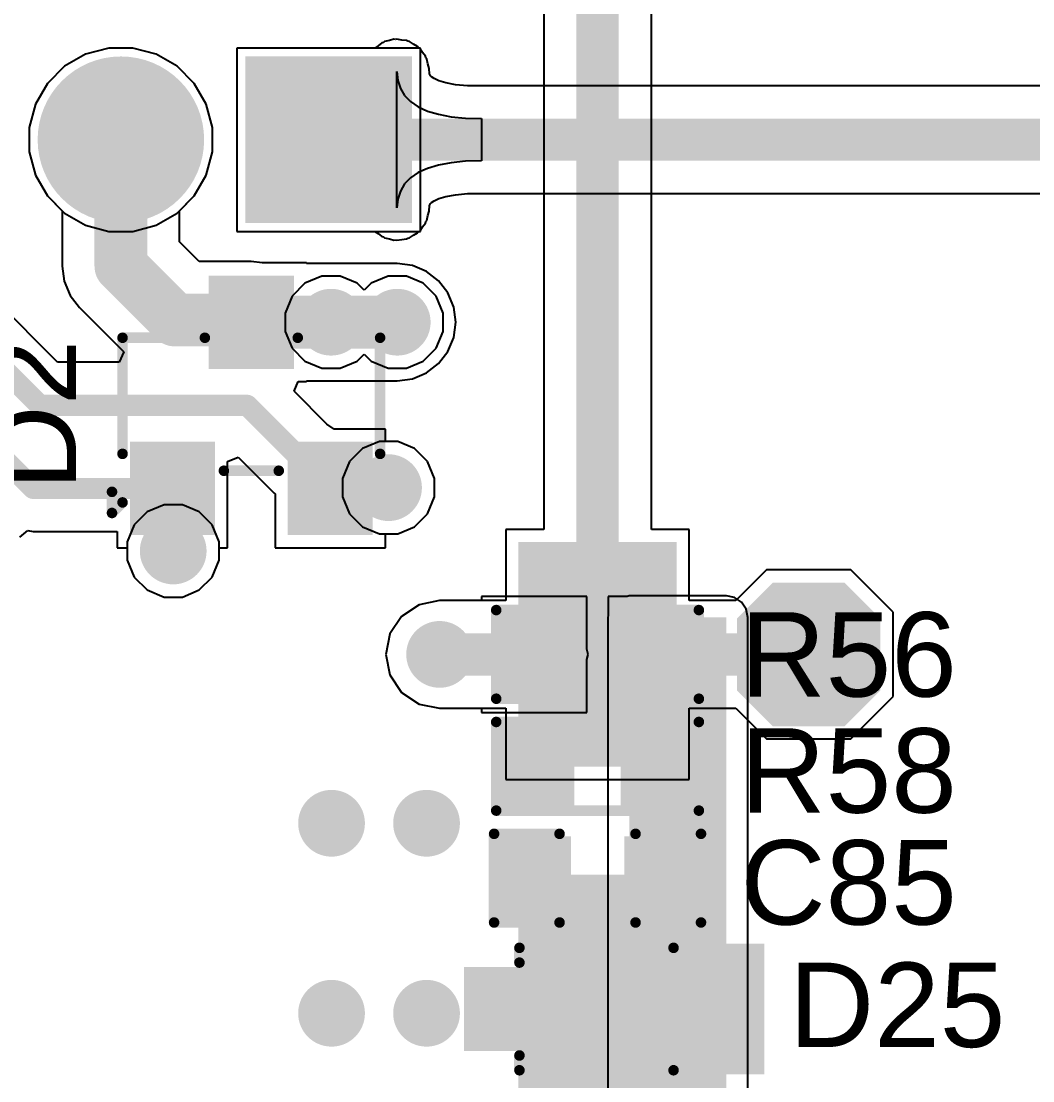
# Model space of a CAD drawing. Header units: millimetres. Extents: x 0 to 172, y 0 to 138.
# Drawn here: x 47.42 to 59.59, y 97.94 to 110.69 of the extents above; entities that cross this region are included whole.
import ezdxf

# ---------------------------------------------------------------- set-up
doc = ezdxf.new("R2010")
doc.units = ezdxf.units.MM
for name, color, linetype in [('BottomLayer', 5, 'Continuous'), ('BottomPaste', 16, 'Continuous'), ('BottomSolder', 6, 'Continuous'), ('MultiLayer', 9, 'Continuous'), ('PadHoleLayer', 156, 'Continuous'), ('TopLayer', 1, 'Continuous'), ('TopOverlay', 2, 'Continuous'), ('TopPaste', 8, 'Continuous'), ('TopSolder', 216, 'Continuous'), ('ViaHoleLayer', 16, 'Continuous')]:
    doc.layers.add(name, color=color, linetype=linetype)
doc.styles.add('Arial', font='', dxfattribs={"height": 0.2})
doc.styles.get('Arial').set_extended_font_data('Arial')

# ---------------------------------------------------------------- blocks, each defined once
blk = doc.blocks.new('T__________B_39')
at = {"layer": 'BottomLayer'}
blk.add_hatch(color=5, dxfattribs=at).paths.add_polyline_path([(0.3809999999999999, 0.7619999999999999), (-0.3809999999999999, 0.7619999999999999), (-0.7619999999999999, 0.3809999999999999), (-0.7619999999999999, -0.3809999999999999), (-0.3809999999999999, -0.7619999999999999), (0.3809999999999999, -0.7619999999999999), (0.7619999999999999, -0.3809999999999999), (0.7619999999999999, 0.3809999999999999)])
at = {"layer": 'BottomPaste'}
blk.add_hatch(color=16, dxfattribs=at).paths.add_polyline_path([(0.3809999999999999, 0.7619999999999999), (-0.3809999999999999, 0.7619999999999999), (-0.7619999999999999, 0.3809999999999999), (-0.7619999999999999, -0.3809999999999999), (-0.3809999999999999, -0.7619999999999999), (0.3809999999999999, -0.7619999999999999), (0.7619999999999999, -0.3809999999999999), (0.7619999999999999, 0.3809999999999999)])
at = {"layer": 'BottomSolder'}
blk.add_hatch(color=6, dxfattribs=at).paths.add_polyline_path([(0.4318, 0.8636), (-0.4318, 0.8636), (-0.8636, 0.4318), (-0.8636, -0.4318), (-0.4318, -0.8636), (0.4318, -0.8636), (0.8636, -0.4318), (0.8636, 0.4318)])
blk = doc.blocks.new('R___0603_171')
at = {"layer": 'TopLayer'}
for points in [[(-0.3809999999999999, 0.4445), (-0.3810000000000001, -0.4445), (-1.143, -0.4445), (-1.143, 0.4445)], [(1.143, 0.4445), (1.143, -0.4445), (0.3809999999999999, -0.4445), (0.3810000000000001, 0.4445)]]:
    blk.add_hatch(color=1, dxfattribs=at).paths.add_polyline_path(points)
at = {"layer": 'TopPaste'}
for points in [[(-0.3809999999999999, 0.4445), (-0.3810000000000001, -0.4445), (-1.143, -0.4445), (-1.143, 0.4445)], [(1.143, 0.4445), (1.143, -0.4445), (0.3809999999999999, -0.4445), (0.3810000000000001, 0.4445)]]:
    blk.add_hatch(color=8, dxfattribs=at).paths.add_polyline_path(points)
at = {"layer": 'TopSolder'}
for points in [[(-0.2793999999999999, 0.5460999999999999), (-0.2794, -0.5461), (-1.2446, -0.5460999999999999), (-1.2446, 0.5461)], [(1.2446, 0.5460999999999999), (1.2446, -0.5461), (0.2793999999999999, -0.5460999999999999), (0.2794, 0.5461)]]:
    blk.add_hatch(color=216, dxfattribs=at).paths.add_polyline_path(points)
at = {"layer": 'TopOverlay', "const_width": 0.127}
for points in [[(-1.2192, -0.5334), (-1.2192, 0.5334)], [(-1.2192, 0.5334), (1.2192, 0.5334)], [(1.2192, -0.5334), (1.2192, 0.5334)], [(-1.2192, -0.5334), (1.2192, -0.5334)]]:
    blk.add_lwpolyline(points, dxfattribs=at)
at = {"layer": 'TopOverlay', "const_width": 0.0635}
for points in [[(-1.25095, 0.5334, 1), (-1.18745, 0.5334, 1)], [(-1.25095, 0.5334, 1), (-1.18745, 0.5334, 1)], [(1.18745, 0.5334, 1), (1.25095, 0.5334, 1)], [(1.18745, 0.5334, 1), (1.25095, 0.5334, 1)], [(-1.25095, -0.5334, 1), (-1.18745, -0.5334, 1)], [(-1.25095, -0.5334, 1), (-1.18745, -0.5334, 1)], [(1.18745, -0.5334, 1), (1.25095, -0.5334, 1)], [(1.18745, -0.5334, 1), (1.25095, -0.5334, 1)]]:
    blk.add_lwpolyline(points, format="xyb", close=True, dxfattribs=at)
blk = doc.blocks.new('R___0603_173')
at = {"layer": 'TopLayer'}
for points in [[(-0.3809999999999999, 0.4445), (-0.3810000000000001, -0.4445), (-1.143, -0.4445), (-1.143, 0.4445)], [(1.143, 0.4445), (1.143, -0.4445), (0.3809999999999999, -0.4445), (0.3810000000000001, 0.4445)]]:
    blk.add_hatch(color=1, dxfattribs=at).paths.add_polyline_path(points)
at = {"layer": 'TopPaste'}
for points in [[(-0.3809999999999999, 0.4445), (-0.3810000000000001, -0.4445), (-1.143, -0.4445), (-1.143, 0.4445)], [(1.143, 0.4445), (1.143, -0.4445), (0.3809999999999999, -0.4445), (0.3810000000000001, 0.4445)]]:
    blk.add_hatch(color=8, dxfattribs=at).paths.add_polyline_path(points)
at = {"layer": 'TopSolder'}
for points in [[(-0.2793999999999999, 0.5460999999999999), (-0.2794, -0.5461), (-1.2446, -0.5460999999999999), (-1.2446, 0.5461)], [(1.2446, 0.5460999999999999), (1.2446, -0.5461), (0.2793999999999999, -0.5460999999999999), (0.2794, 0.5461)]]:
    blk.add_hatch(color=216, dxfattribs=at).paths.add_polyline_path(points)
at = {"layer": 'TopOverlay', "const_width": 0.127}
for points in [[(-1.2192, -0.5334), (-1.2192, 0.5334)], [(-1.2192, 0.5334), (1.2192, 0.5334)], [(1.2192, -0.5334), (1.2192, 0.5334)], [(-1.2192, -0.5334), (1.2192, -0.5334)]]:
    blk.add_lwpolyline(points, dxfattribs=at)
at = {"layer": 'TopOverlay', "const_width": 0.0635}
for points in [[(-1.25095, 0.5334, 1), (-1.18745, 0.5334, 1)], [(-1.25095, 0.5334, 1), (-1.18745, 0.5334, 1)], [(1.18745, 0.5334, 1), (1.25095, 0.5334, 1)], [(1.18745, 0.5334, 1), (1.25095, 0.5334, 1)], [(-1.25095, -0.5334, 1), (-1.18745, -0.5334, 1)], [(-1.25095, -0.5334, 1), (-1.18745, -0.5334, 1)], [(1.18745, -0.5334, 1), (1.25095, -0.5334, 1)], [(1.18745, -0.5334, 1), (1.25095, -0.5334, 1)]]:
    blk.add_lwpolyline(points, format="xyb", close=True, dxfattribs=at)
blk = doc.blocks.new('MX23A26NF1_B_262')
at = {"layer": 'BottomLayer'}
h = blk.add_hatch(color=5, dxfattribs=at)
edge = h.paths.add_edge_path()
edge.add_arc((12.5000004, -2.25000058), 0.8999982, 0, 360)
blk.add_hatch(color=5, dxfattribs=at).paths.add_polyline_path([(14.10000101, -1.35000111), (15.89999995, -1.35000111), (15.89999995, -3.15000005), (14.10000101, -3.15000005)])
at = {"layer": 'BottomSolder'}
h = blk.add_hatch(color=6, dxfattribs=at)
edge = h.paths.add_edge_path()
edge.add_arc((12.5000004, -2.25000058), 1.0015982, 0, 360)
blk.add_hatch(color=6, dxfattribs=at).paths.add_polyline_path([(13.99840101, -1.24840111), (16.00159995, -1.24840111), (16.00159995, -3.25160005), (13.99840101, -3.25160005)])
at = {"layer": 'MultiLayer'}
h = blk.add_hatch(color=9, dxfattribs=at)
edge = h.paths.add_edge_path()
edge.add_arc((12.5000004, -2.25000058), 0.8999982, 0, 360)
blk.add_hatch(color=9, dxfattribs=at).paths.add_polyline_path([(14.10000101, -1.35000111), (15.89999995, -1.35000111), (15.89999995, -3.15000005), (14.10000101, -3.15000005)])
at = {"layer": 'PadHoleLayer'}
h = blk.add_hatch(color=156, dxfattribs=at)
edge = h.paths.add_edge_path()
edge.add_arc((12.5000004, -2.25000058), 0.5499989, 0, 360)
h = blk.add_hatch(color=156, dxfattribs=at)
edge = h.paths.add_edge_path()
edge.add_arc((15.00000048, -2.25000058), 0.5499989, 0, 360)
at = {"layer": 'TopLayer'}
h = blk.add_hatch(color=1, dxfattribs=at)
edge = h.paths.add_edge_path()
edge.add_arc((12.5000004, -2.25000058), 0.8999982, 0, 360)
blk.add_hatch(color=1, dxfattribs=at).paths.add_polyline_path([(14.10000101, -1.35000111), (15.89999995, -1.35000111), (15.89999995, -3.15000005), (14.10000101, -3.15000005)])
at = {"layer": 'TopSolder'}
h = blk.add_hatch(color=216, dxfattribs=at)
edge = h.paths.add_edge_path()
edge.add_arc((12.5000004, -2.25000058), 1.0015982, 0, 360)
blk.add_hatch(color=216, dxfattribs=at).paths.add_polyline_path([(13.99840101, -1.24840111), (16.00159995, -1.24840111), (16.00159995, -3.25160005), (13.99840101, -3.25160005)])
blk = doc.blocks.new('SOD_323_278')
at = {"layer": 'TopLayer'}
for points in [[(-0.74999977, -0.4500003699999999), (-1.55000071, -0.4500003700000001), (-1.55000071, 0.4500003699999999), (-0.74999977, 0.4500003700000001)], [(1.55000071, -0.4500003699999999), (0.74999977, -0.4500003700000001), (0.74999977, 0.4500003699999999), (1.55000071, 0.4500003700000001)]]:
    blk.add_hatch(color=1, dxfattribs=at).paths.add_polyline_path(points)
at = {"layer": 'TopOverlay'}
for points in [[(-2.0066, 0.4826), (-0.9143999999999999, 0.4826), (-0.9143999999999999, 0.7874), (-2.0066, 0.7874)], [(-2.0066, -0.508), (-1.5748, -0.508), (-1.5748, 0.508), (-2.0066, 0.508)], [(-2.0066, -0.7874), (-0.9143999999999999, -0.7874), (-0.9143999999999999, -0.4826), (-2.0066, -0.4826)]]:
    blk.add_hatch(color=2, dxfattribs=at).paths.add_polyline_path(points)
at = {"layer": 'TopPaste'}
for points in [[(-0.74999977, -0.4500003699999999), (-1.55000071, -0.4500003700000001), (-1.55000071, 0.4500003699999999), (-0.74999977, 0.4500003700000001)], [(1.55000071, -0.4500003699999999), (0.74999977, -0.4500003700000001), (0.74999977, 0.4500003699999999), (1.55000071, 0.4500003700000001)]]:
    blk.add_hatch(color=8, dxfattribs=at).paths.add_polyline_path(points)
at = {"layer": 'TopSolder'}
for points in [[(-0.69499861, -0.5050015299999998), (-1.60500187, -0.50500153), (-1.60500187, 0.5050015299999998), (-0.69499861, 0.50500153)], [(1.60500187, -0.5050015299999998), (0.69499861, -0.50500153), (0.69499861, 0.5050015299999998), (1.60500187, 0.50500153)]]:
    blk.add_hatch(color=216, dxfattribs=at).paths.add_polyline_path(points)
at = {"layer": 'TopOverlay', "const_width": 0.127}
for points in [[(0.9397999999999999, 0.7366), (-0.9143999999999999, 0.7366)], [(0.9397999999999999, 0.7366), (0.9397999999999999, 0.5588)], [(0.9397999999999999, -0.5588), (0.9397999999999999, -0.7366)], [(0.9397999999999999, -0.7366), (-0.9143999999999999, -0.7366)]]:
    blk.add_lwpolyline(points, dxfattribs=at)
at = {"layer": 'TopOverlay', "const_width": 0.0635}
for points in [[(-0.9461499999999999, 0.7366, 1), (-0.88265, 0.7366, 1)], [(0.9080499999999999, 0.7366, 1), (0.9715499999999999, 0.7366, 1)], [(0.9080499999999999, 0.7366, 1), (0.9715499999999999, 0.7366, 1)], [(0.9080499999999999, 0.5588, 1), (0.9715499999999999, 0.5588, 1)], [(0.9080499999999999, -0.5588, 1), (0.9715499999999999, -0.5588, 1)], [(-0.9461499999999999, -0.7366, 1), (-0.88265, -0.7366, 1)], [(0.9080499999999999, -0.7366, 1), (0.9715499999999999, -0.7366, 1)], [(0.9080499999999999, -0.7366, 1), (0.9715499999999999, -0.7366, 1)]]:
    blk.add_lwpolyline(points, format="xyb", close=True, dxfattribs=at)
blk = doc.blocks.new('SMA_B_279')
at = {"layer": 'BottomLayer'}
for points in [[(-3.24999858, 0.84999957), (-0.7499985, 0.84999957), (-0.7499985, -0.84999957), (-3.24999858, -0.84999957)], [(0.75000104, 0.84999957), (3.25000112, 0.84999957), (3.25000112, -0.84999957), (0.75000104, -0.84999957)]]:
    blk.add_hatch(color=5, dxfattribs=at).paths.add_polyline_path(points)
at = {"layer": 'BottomPaste'}
for points in [[(-3.24999858, 0.84999957), (-0.7499985, 0.84999957), (-0.7499985, -0.84999957), (-3.24999858, -0.84999957)], [(0.75000104, 0.84999957), (3.25000112, 0.84999957), (3.25000112, -0.84999957), (0.75000104, -0.84999957)]]:
    blk.add_hatch(color=16, dxfattribs=at).paths.add_polyline_path(points)
at = {"layer": 'BottomSolder'}
for points in [[(-3.35159858, 0.95159957), (-0.6483985, 0.95159957), (-0.6483985, -0.95159957), (-3.35159858, -0.95159957)], [(0.64840104, 0.95159957), (3.35160112, 0.95159957), (3.35160112, -0.95159957), (0.64840104, -0.95159957)]]:
    blk.add_hatch(color=6, dxfattribs=at).paths.add_polyline_path(points)
blk = doc.blocks.new('SOT_23_301')
at = {"layer": 'TopLayer'}
for points in [[(-0.41000045, 1.46000089), (0.41000045, 1.46000089), (0.41000045, 0.54000019), (-0.41000045, 0.54000019)], [(-1.36000109, -0.54000019), (-0.54000019, -0.54000019), (-0.54000019, -1.46000089), (-1.36000109, -1.46000089)], [(0.54000019, -0.54000019), (1.36000109, -0.54000019), (1.36000109, -1.46000089), (0.54000019, -1.46000089)]]:
    blk.add_hatch(color=1, dxfattribs=at).paths.add_polyline_path(points)
at = {"layer": 'TopPaste'}
for points in [[(-0.41000045, 1.46000089), (0.41000045, 1.46000089), (0.41000045, 0.54000019), (-0.41000045, 0.54000019)], [(-1.36000109, -0.54000019), (-0.54000019, -0.54000019), (-0.54000019, -1.46000089), (-1.36000109, -1.46000089)], [(0.54000019, -0.54000019), (1.36000109, -0.54000019), (1.36000109, -1.46000089), (0.54000019, -1.46000089)]]:
    blk.add_hatch(color=8, dxfattribs=at).paths.add_polyline_path(points)
at = {"layer": 'TopSolder'}
for points in [[(-0.51160045, 1.56160089), (0.51160045, 1.56160089), (0.51160045, 0.43840019), (-0.51160045, 0.43840019)], [(-1.46160109, -0.43840019), (-0.43840019, -0.43840019), (-0.43840019, -1.56160089), (-1.46160109, -1.56160089)], [(0.43840019, -0.43840019), (1.46160109, -0.43840019), (1.46160109, -1.56160089), (0.43840019, -1.56160089)]]:
    blk.add_hatch(color=216, dxfattribs=at).paths.add_polyline_path(points)
at = {"layer": 'TopOverlay', "const_width": 0.127}
for points in [[(-1.5494, 0.8128), (-0.5588, 0.8128)], [(-1.5494, -0.5841999999999999), (-1.5494, 0.8128)], [(0.5588, 0.8128), (1.5494, 0.8128)], [(1.5494, -0.5841999999999999), (1.5494, 0.8128)], [(-0.3302, -0.7874), (0.3302, -0.7874)], [(-1.6764, -1.2954), (-1.6764, -1.0414)], [(-1.6764, -1.0414), (-1.5494, -1.1684)], [(-1.6764, -1.2954), (-1.5494, -1.1684)]]:
    blk.add_lwpolyline(points, dxfattribs=at)
at = {"layer": 'TopOverlay', "const_width": 0.0635}
for points in [[(-1.58115, 0.8128, 1), (-1.51765, 0.8128, 1)], [(-1.58115, 0.8128, 1), (-1.51765, 0.8128, 1)], [(-0.5905499999999999, 0.8128, 1), (-0.52705, 0.8128, 1)], [(0.52705, 0.8128, 1), (0.5905499999999999, 0.8128, 1)], [(1.51765, 0.8128, 1), (1.58115, 0.8128, 1)], [(1.51765, 0.8128, 1), (1.58115, 0.8128, 1)], [(-1.58115, -0.5841999999999999, 1), (-1.51765, -0.5841999999999999, 1)], [(1.51765, -0.5841999999999999, 1), (1.58115, -0.5841999999999999, 1)], [(-0.36195, -0.7874, 1), (-0.29845, -0.7874, 1)], [(0.29845, -0.7874, 1), (0.36195, -0.7874, 1)], [(-1.70815, -1.0414, 1), (-1.64465, -1.0414, 1)], [(-1.70815, -1.0414, 1), (-1.64465, -1.0414, 1)], [(-1.58115, -1.1684, 1), (-1.51765, -1.1684, 1)], [(-1.58115, -1.1684, 1), (-1.51765, -1.1684, 1)], [(-1.70815, -1.2954, 1), (-1.64465, -1.2954, 1)], [(-1.70815, -1.2954, 1), (-1.64465, -1.2954, 1)]]:
    blk.add_lwpolyline(points, format="xyb", close=True, dxfattribs=at)
blk = doc.blocks.new('C___0603_346')
at = {"layer": 'TopLayer'}
for points in [[(-0.3809999999999999, 0.4445), (-0.3810000000000001, -0.4445), (-1.143, -0.4445), (-1.143, 0.4445)], [(1.143, 0.4445), (1.143, -0.4445), (0.3809999999999999, -0.4445), (0.3810000000000001, 0.4445)]]:
    blk.add_hatch(color=1, dxfattribs=at).paths.add_polyline_path(points)
at = {"layer": 'TopPaste'}
for points in [[(-0.3809999999999999, 0.4445), (-0.3810000000000001, -0.4445), (-1.143, -0.4445), (-1.143, 0.4445)], [(1.143, 0.4445), (1.143, -0.4445), (0.3809999999999999, -0.4445), (0.3810000000000001, 0.4445)]]:
    blk.add_hatch(color=8, dxfattribs=at).paths.add_polyline_path(points)
at = {"layer": 'TopSolder'}
for points in [[(-0.3210001199999999, 0.5044998799999999), (-0.3210001200000001, -0.50449988), (-1.20299988, -0.5044998799999999), (-1.20299988, 0.50449988)], [(1.20299988, 0.5044998799999999), (1.20299988, -0.50449988), (0.3210001199999999, -0.5044998799999999), (0.3210001200000001, 0.50449988)]]:
    blk.add_hatch(color=216, dxfattribs=at).paths.add_polyline_path(points)
at = {"layer": 'TopOverlay', "const_width": 0.127}
for points in [[(-1.2446, 0.5334), (-0.4571999999999999, 0.5334)], [(-1.2446, -0.5334), (-1.2446, 0.5334)], [(0.4571999999999999, 0.5334), (1.2446, 0.5334)], [(1.2446, -0.5334), (1.2446, 0.5334)], [(-1.2446, -0.5334), (-0.4571999999999999, -0.5334)], [(0.4571999999999999, -0.5334), (1.2446, -0.5334)]]:
    blk.add_lwpolyline(points, dxfattribs=at)
at = {"layer": 'TopOverlay', "const_width": 0.0635}
for points in [[(-1.27635, 0.5334, 1), (-1.21285, 0.5334, 1)], [(-1.27635, 0.5334, 1), (-1.21285, 0.5334, 1)], [(-0.4889499999999999, 0.5334, 1), (-0.42545, 0.5334, 1)], [(0.42545, 0.5334, 1), (0.4889499999999999, 0.5334, 1)], [(1.21285, 0.5334, 1), (1.27635, 0.5334, 1)], [(1.21285, 0.5334, 1), (1.27635, 0.5334, 1)], [(-1.27635, -0.5334, 1), (-1.21285, -0.5334, 1)], [(-1.27635, -0.5334, 1), (-1.21285, -0.5334, 1)], [(-0.4889499999999999, -0.5334, 1), (-0.42545, -0.5334, 1)], [(0.42545, -0.5334, 1), (0.4889499999999999, -0.5334, 1)], [(1.21285, -0.5334, 1), (1.27635, -0.5334, 1)], [(1.21285, -0.5334, 1), (1.27635, -0.5334, 1)]]:
    blk.add_lwpolyline(points, format="xyb", close=True, dxfattribs=at)

msp = doc.modelspace()

# ---------------------------------------------------------------- hatches: boundary and pattern name
at = {"layer": 'BottomLayer'}
h = msp.add_hatch(color=5, dxfattribs=at)
edge = h.paths.add_edge_path()
edge.add_arc((51.14980118, 107.07040054), 0.2999994, 0, 360)
h = msp.add_hatch(color=5, dxfattribs=at)
edge = h.paths.add_edge_path()
edge.add_arc((51.94599973999999, 107.07040054), 0.2999994, 0, 360)
h = msp.add_hatch(color=5, dxfattribs=at)
edge = h.paths.add_edge_path()
edge.add_arc((51.84139999999999, 105.0798), 0.2999994, 0, 360)
h = msp.add_hatch(color=5, dxfattribs=at)
edge = h.paths.add_edge_path()
edge.add_arc((49.2506, 104.3178), 0.2999994, 0, 360)
h = msp.add_hatch(color=5, dxfattribs=at)
edge = h.paths.add_edge_path()
edge.add_arc((52.4558006, 103.0732), 0.2999994, 0, 360)
h = msp.add_hatch(color=5, dxfattribs=at)
edge = h.paths.add_edge_path()
edge.add_arc((51.15559999999999, 101.0412), 0.2999994, 0, 360)
h = msp.add_hatch(color=5, dxfattribs=at)
edge = h.paths.add_edge_path()
edge.add_arc((52.2986, 101.0412), 0.2999994, 0, 360)
h = msp.add_hatch(color=5, dxfattribs=at)
edge = h.paths.add_edge_path()
edge.add_arc((51.15559999999999, 98.75519999999999), 0.2999994, 0, 360)
h = msp.add_hatch(color=5, dxfattribs=at)
edge = h.paths.add_edge_path()
edge.add_arc((52.2986, 98.75519999999999), 0.2999994, 0, 360)
at = {"layer": 'BottomSolder'}
h = msp.add_hatch(color=6, dxfattribs=at)
edge = h.paths.add_edge_path()
edge.add_arc((51.14980118, 107.07040054), 0.4015993999999999, 0, 360)
h = msp.add_hatch(color=6, dxfattribs=at)
edge = h.paths.add_edge_path()
edge.add_arc((51.94599973999999, 107.07040054), 0.4015993999999999, 0, 360)
h = msp.add_hatch(color=6, dxfattribs=at)
edge = h.paths.add_edge_path()
edge.add_arc((51.84139999999999, 105.0798), 0.4015993999999999, 0, 360)
h = msp.add_hatch(color=6, dxfattribs=at)
edge = h.paths.add_edge_path()
edge.add_arc((49.2506, 104.3178), 0.4015993999999999, 0, 360)
h = msp.add_hatch(color=6, dxfattribs=at)
edge = h.paths.add_edge_path()
edge.add_arc((52.4558006, 103.0732), 0.4015993999999999, 0, 360)
h = msp.add_hatch(color=6, dxfattribs=at)
edge = h.paths.add_edge_path()
edge.add_arc((51.15559999999999, 101.0412), 0.4015993999999999, 0, 360)
h = msp.add_hatch(color=6, dxfattribs=at)
edge = h.paths.add_edge_path()
edge.add_arc((52.2986, 101.0412), 0.4015993999999999, 0, 360)
h = msp.add_hatch(color=6, dxfattribs=at)
edge = h.paths.add_edge_path()
edge.add_arc((51.15559999999999, 98.75519999999999), 0.4015993999999999, 0, 360)
h = msp.add_hatch(color=6, dxfattribs=at)
edge = h.paths.add_edge_path()
edge.add_arc((52.2986, 98.75519999999999), 0.4015993999999999, 0, 360)
at = {"layer": 'TopLayer'}
h = msp.add_hatch(color=1, dxfattribs=at)
edge = h.paths.add_edge_path()
edge.add_arc((51.14980118, 107.07040054), 0.2999994, 0, 360)
h = msp.add_hatch(color=1, dxfattribs=at)
edge = h.paths.add_edge_path()
edge.add_arc((51.94599973999999, 107.07040054), 0.2999994, 0, 360)
h = msp.add_hatch(color=1, dxfattribs=at)
edge = h.paths.add_edge_path()
edge.add_arc((51.84139999999999, 105.0798), 0.2999994, 0, 360)
h = msp.add_hatch(color=1, dxfattribs=at)
edge = h.paths.add_edge_path()
edge.add_arc((49.2506, 104.3178), 0.2999994, 0, 360)
msp.add_hatch(color=1, dxfattribs=at).paths.add_polyline_path([(54.73699999999999, 96.62879835999999), (55.90599944, 96.62879835999999), (55.90599944, 103.5177), (54.73699999999999, 103.5177)])
h = msp.add_hatch(color=1, dxfattribs=at)
edge = h.paths.add_edge_path()
edge.add_arc((52.4558006, 103.0732), 0.2999994, 0, 360)
h = msp.add_hatch(color=1, dxfattribs=at)
edge = h.paths.add_edge_path()
edge.add_arc((51.15559999999999, 101.0412), 0.2999994, 0, 360)
h = msp.add_hatch(color=1, dxfattribs=at)
edge = h.paths.add_edge_path()
edge.add_arc((52.2986, 101.0412), 0.2999994, 0, 360)
h = msp.add_hatch(color=1, dxfattribs=at)
edge = h.paths.add_edge_path()
edge.add_arc((51.15559999999999, 98.75519999999999), 0.2999994, 0, 360)
h = msp.add_hatch(color=1, dxfattribs=at)
edge = h.paths.add_edge_path()
edge.add_arc((52.2986, 98.75519999999999), 0.2999994, 0, 360)
at = {"layer": 'TopSolder'}
h = msp.add_hatch(color=216, dxfattribs=at)
edge = h.paths.add_edge_path()
edge.add_arc((51.14980118, 107.07040054), 0.4015993999999999, 0, 360)
h = msp.add_hatch(color=216, dxfattribs=at)
edge = h.paths.add_edge_path()
edge.add_arc((51.94599973999999, 107.07040054), 0.4015993999999999, 0, 360)
h = msp.add_hatch(color=216, dxfattribs=at)
edge = h.paths.add_edge_path()
edge.add_arc((51.84139999999999, 105.0798), 0.4015993999999999, 0, 360)
h = msp.add_hatch(color=216, dxfattribs=at)
edge = h.paths.add_edge_path()
edge.add_arc((49.2506, 104.3178), 0.4015993999999999, 0, 360)
h = msp.add_hatch(color=216, dxfattribs=at)
edge = h.paths.add_edge_path()
edge.add_arc((52.4558006, 103.0732), 0.4015993999999999, 0, 360)
h = msp.add_hatch(color=216, dxfattribs=at)
edge = h.paths.add_edge_path()
edge.add_arc((51.15559999999999, 101.0412), 0.4015993999999999, 0, 360)
h = msp.add_hatch(color=216, dxfattribs=at)
edge = h.paths.add_edge_path()
edge.add_arc((52.2986, 101.0412), 0.4015993999999999, 0, 360)
h = msp.add_hatch(color=216, dxfattribs=at)
edge = h.paths.add_edge_path()
edge.add_arc((51.15559999999999, 98.75519999999999), 0.4015993999999999, 0, 360)
h = msp.add_hatch(color=216, dxfattribs=at)
edge = h.paths.add_edge_path()
edge.add_arc((52.2986, 98.75519999999999), 0.4015993999999999, 0, 360)
at = {"layer": 'ViaHoleLayer'}
h = msp.add_hatch(color=16, dxfattribs=at)
edge = h.paths.add_edge_path()
edge.add_arc((51.14980118, 107.07040054), 0.1499997, 0, 360)
h = msp.add_hatch(color=16, dxfattribs=at)
edge = h.paths.add_edge_path()
edge.add_arc((51.94599973999999, 107.07040054), 0.1499997, 0, 360)
h = msp.add_hatch(color=16, dxfattribs=at)
edge = h.paths.add_edge_path()
edge.add_arc((51.84139999999999, 105.0798), 0.1499997, 0, 360)
h = msp.add_hatch(color=16, dxfattribs=at)
edge = h.paths.add_edge_path()
edge.add_arc((49.2506, 104.3178), 0.1499997, 0, 360)
h = msp.add_hatch(color=16, dxfattribs=at)
edge = h.paths.add_edge_path()
edge.add_arc((52.4558006, 103.0732), 0.1499997, 0, 360)
h = msp.add_hatch(color=16, dxfattribs=at)
edge = h.paths.add_edge_path()
edge.add_arc((51.15559999999999, 101.0412), 0.1499997, 0, 360)
h = msp.add_hatch(color=16, dxfattribs=at)
edge = h.paths.add_edge_path()
edge.add_arc((52.2986, 101.0412), 0.1499997, 0, 360)
h = msp.add_hatch(color=16, dxfattribs=at)
edge = h.paths.add_edge_path()
edge.add_arc((51.15559999999999, 98.75519999999999), 0.1499997, 0, 360)
h = msp.add_hatch(color=16, dxfattribs=at)
edge = h.paths.add_edge_path()
edge.add_arc((52.2986, 98.75519999999999), 0.1499997, 0, 360)

# ---------------------------------------------------------------- linework, layer by layer
at = {"layer": 'BottomLayer'}
for p, q in [((55.00344092, 104.57720004), (55.00344092, 112.25058068)), ((53.70855907999999, 111.9824024), (53.70855907999999, 104.57720004)), ((48.19518174, 110.29461558), (47.94362013999999, 110.14937838)), ((48.4757603, 110.36979704), (48.19518174, 110.29461558)), ((48.76623978, 110.36979704), (48.4757603, 110.36979704)), ((49.04681833999999, 110.29461558), (48.76623978, 110.36979704)), ((49.29837994, 110.14937838), (49.04681833999999, 110.29461558)), ((52.22419832, 110.36979704), (50.01780192, 110.36979704)), ((50.01780192, 110.36979704), (50.01780192, 108.16340064)), ((52.22419832, 108.16340064), (52.22419832, 110.36979704)), ((47.94362013999999, 110.14937838), (47.7382205, 109.94397874)), ((49.50377958, 109.94397874), (49.29837994, 110.14937838)), ((47.7382205, 109.94397874), (47.59298329999999, 109.69241714)), ((49.64901678, 109.69241714), (49.50377958, 109.94397874)), ((47.59298329999999, 109.69241714), (47.51780184, 109.41183858)), ((49.72419824, 109.41183858), (49.64901678, 109.69241714)), ((47.51780184, 109.41183858), (47.51780184, 109.1213591)), ((49.72419824, 109.1213591), (49.72419824, 109.41183858)), ((47.51780184, 109.1213591), (47.59298329999999, 108.84078054)), ((49.64901678, 108.84078054), (49.72419824, 109.1213591)), ((47.59298329999999, 108.84078054), (47.7382205, 108.58921894)), ((49.50377958, 108.58921894), (49.64901678, 108.84078054)), ((47.7382205, 108.58921894), (47.94362013999999, 108.3838193)), ((49.29837994, 108.3838193), (49.50377958, 108.58921894)), ((47.94362013999999, 108.3838193), (48.19518174, 108.2385821)), ((49.04681833999999, 108.2385821), (49.29837994, 108.3838193)), ((48.19518174, 108.2385821), (48.4757603, 108.16340064)), ((48.4757603, 108.16340064), (48.76623978, 108.16340064)), ((48.76623978, 108.16340064), (49.04681833999999, 108.2385821)), ((50.01780192, 108.16340064), (52.22419832, 108.16340064)), ((51.03960328, 107.62439994), (50.83598671999999, 107.54005924)), ((51.25999908, 107.62439994), (51.03960328, 107.62439994)), ((51.46361564, 107.54005924), (51.25999908, 107.62439994)), ((51.83580183999999, 107.62439994), (51.63218528, 107.54005924)), ((52.05619764, 107.62439994), (51.83580183999999, 107.62439994)), ((52.25981419999999, 107.54005924), (52.05619764, 107.62439994)), ((50.83598671999999, 107.54005924), (50.68014247999999, 107.384215)), ((51.54790046, 107.45577442), (51.46361564, 107.54005924)), ((51.63218528, 107.54005924), (51.54790046, 107.45577442)), ((52.41565843999999, 107.384215), (52.25981419999999, 107.54005924)), ((50.68014247999999, 107.384215), (50.59580178, 107.18059844)), ((52.49999913999999, 107.18059844), (52.41565843999999, 107.384215)), ((50.59580178, 107.18059844), (50.59580178, 106.96020264)), ((52.49999913999999, 106.96020264), (52.49999913999999, 107.18059844)), ((50.59580178, 106.96020264), (50.68014247999999, 106.75658608)), ((52.41565843999999, 106.75658608), (52.49999913999999, 106.96020264)), ((50.68014247999999, 106.75658608), (50.83598671999999, 106.60074184)), ((52.25981419999999, 106.60074184), (52.41565843999999, 106.75658608)), ((50.83598671999999, 106.60074184), (51.03960328, 106.51640114)), ((51.25999908, 106.51640114), (51.46361564, 106.60074184)), ((51.46361564, 106.60074184), (51.54790046, 106.68502666)), ((51.54790046, 106.68502666), (51.63218528, 106.60074184)), ((51.63218528, 106.60074184), (51.83580183999999, 106.51640114)), ((52.05619764, 106.51640114), (52.25981419999999, 106.60074184)), ((51.03960328, 106.51640114), (51.25999908, 106.51640114)), ((51.83580183999999, 106.51640114), (52.05619764, 106.51640114)), ((51.7312021, 105.6337994), (51.52758554, 105.5494587)), ((51.9515979, 105.6337994), (51.7312021, 105.6337994)), ((52.15521446, 105.5494587), (51.9515979, 105.6337994)), ((51.52758554, 105.5494587), (51.3717413, 105.39361446)), ((52.3110587, 105.39361446), (52.15521446, 105.5494587)), ((51.3717413, 105.39361446), (51.2874006, 105.1899979)), ((52.3953994, 105.1899979), (52.3110587, 105.39361446)), ((51.2874006, 105.1899979), (51.2874006, 104.9696021)), ((52.3953994, 104.9696021), (52.3953994, 105.1899979)), ((51.2874006, 104.9696021), (51.3717413, 104.76598554)), ((52.3110587, 104.76598554), (52.3953994, 104.9696021)), ((49.1404021, 104.8717994), (48.93678554, 104.7874587)), ((49.3607979, 104.8717994), (49.1404021, 104.8717994)), ((49.56441445999999, 104.7874587), (49.3607979, 104.8717994)), ((48.93678554, 104.7874587), (48.7809413, 104.63161446)), ((49.7202587, 104.63161446), (49.56441445999999, 104.7874587)), ((51.3717413, 104.76598554), (51.52758554, 104.6101413)), ((52.15521446, 104.6101413), (52.3110587, 104.76598554)), ((48.7809413, 104.63161446), (48.6966006, 104.4279979)), ((49.8045994, 104.4279979), (49.7202587, 104.63161446)), ((51.52758554, 104.6101413), (51.7312021, 104.5258006)), ((51.9515979, 104.5258006), (52.15521446, 104.6101413)), ((53.70855907999999, 104.57720004), (53.25200169999999, 104.57720004)), ((53.25200169999999, 104.57720004), (53.25200169999999, 103.72064092)), ((55.4599983, 104.57720004), (55.00344092, 104.57720004)), ((55.4599983, 103.72064092), (55.4599983, 104.57720004)), ((48.6966006, 104.4279979), (48.6966006, 104.2076021)), ((49.8045994, 104.2076021), (49.8045994, 104.4279979)), ((51.7312021, 104.5258006), (51.9515979, 104.5258006)), ((48.6966006, 104.2076021), (48.7809413, 104.00398554)), ((49.7202587, 104.00398554), (49.8045994, 104.2076021)), ((56.38800000000001, 104.0892), (56.01944092, 103.72064092)), ((57.40399999999999, 104.0892), (56.38800000000001, 104.0892)), ((57.91199999999999, 103.5812), (57.40399999999999, 104.0892)), ((48.7809413, 104.00398554), (48.93678554, 103.8481413)), ((49.56441445999999, 103.8481413), (49.7202587, 104.00398554)), ((48.93678554, 103.8481413), (49.1404021, 103.7638006)), ((49.3607979, 103.7638006), (49.56441445999999, 103.8481413)), ((49.1404021, 103.7638006), (49.3607979, 103.7638006)), ((52.2080363, 103.6713573), (51.997991, 103.5310096)), ((52.4558006, 103.72064092), (52.2080363, 103.6713573)), ((53.25200169999999, 103.72064092), (52.4558006, 103.72064092)), ((56.01944092, 103.72064092), (55.4599983, 103.72064092)), ((51.997991, 103.5310096), (51.8576433, 103.3209643)), ((57.91199999999999, 102.5652), (57.91199999999999, 103.5812)), ((51.8576433, 103.3209643), (51.80835968, 103.0732)), ((51.80835968, 103.0732), (51.8576433, 102.8254357)), ((51.8576433, 102.8254357), (51.997991, 102.6153904)), ((51.997991, 102.6153904), (52.2080363, 102.4750427)), ((57.40399999999999, 102.0572), (57.91199999999999, 102.5652)), ((52.2080363, 102.4750427), (52.4558006, 102.42575908)), ((52.4558006, 102.42575908), (53.25200169999999, 102.42575908)), ((53.25200169999999, 102.42575908), (53.25200169999999, 101.56919996)), ((55.4599983, 101.56919996), (55.4599983, 102.42575908)), ((55.4599983, 102.42575908), (56.01944092, 102.42575908)), ((56.01944092, 102.42575908), (56.38800000000001, 102.0572)), ((56.38800000000001, 102.0572), (57.40399999999999, 102.0572)), ((53.25200169999999, 101.56919996), (55.4599983, 101.56919996))]:
    msp.add_line(p, q, dxfattribs=at)
at = {"layer": 'BottomLayer', "const_width": 0.508}
for points in [[(54.356, 103.0732), (54.356, 112.25058068)], [(52.4558006, 103.0732), (54.356, 103.0732)], [(54.356, 103.0732), (56.896, 103.0732)]]:
    msp.add_lwpolyline(points, dxfattribs=at)
at = {"layer": 'BottomLayer', "const_width": 0.254}
for points in [[(52.32880059999999, 103.0732, 1), (52.5828006, 103.0732, 1)], [(54.22899999999999, 103.0732, 1), (54.483, 103.0732, 1)], [(54.22899999999999, 103.0732, 1), (54.483, 103.0732, 1)], [(54.22899999999999, 103.0732, 1), (54.483, 103.0732, 1)], [(56.76899999999999, 103.0732, 1), (57.023, 103.0732, 1)]]:
    msp.add_lwpolyline(points, format="xyb", close=True, dxfattribs=at)
at = {"layer": 'TopLayer'}
for p, q in [((51.76130617999999, 110.43193052), (51.71639389999999, 110.39539516)), ((51.77896934, 110.4372061), (51.76130617999999, 110.43193052)), ((51.79429316, 110.44744484), (51.77896934, 110.4372061)), ((51.85105962, 110.45873768), (51.79429316, 110.44744484)), ((51.90653829999999, 110.4753061), (51.85105962, 110.45873768)), ((51.9248771, 110.47341888), (51.90653829999999, 110.4753061)), ((51.94295174, 110.47701552), (51.9248771, 110.47341888)), ((51.99972581999999, 110.46572268), (51.94295174, 110.47701552)), ((52.05731523999999, 110.4597994), (51.99972581999999, 110.46572268)), ((52.07353314, 110.45104148), (52.05731523999999, 110.4597994)), ((52.09161032, 110.44744484), (52.07353314, 110.45104148)), ((52.13974078, 110.4152859), (52.09161032, 110.44744484)), ((52.19068048, 110.38777516), (52.13974078, 110.4152859)), ((48.19518174, 110.29461558), (47.94362013999999, 110.14937838)), ((48.4757603, 110.36979704), (48.19518174, 110.29461558)), ((48.76623978, 110.36979704), (48.4757603, 110.36979704)), ((49.04681833999999, 110.29461558), (48.76623978, 110.36979704)), ((49.29837994, 110.14937838), (49.04681833999999, 110.29461558)), ((51.67808562, 110.36979704), (50.01780192, 110.36979704)), ((50.01780192, 110.36979704), (50.01780192, 108.16340064)), ((51.71639389999999, 110.39539516), (51.67808562, 110.36979704)), ((52.20231368, 110.37347496), (52.19068048, 110.38777516)), ((52.20781785999999, 110.36979704), (52.20231368, 110.37347496)), ((52.22419832, 110.36979704), (52.20781785999999, 110.36979704)), ((52.22419832, 110.35341658), (52.22419832, 110.36979704)), ((52.24979644, 110.3151083), (52.22419832, 110.35341658)), ((52.2863318, 110.27019602), (52.24979644, 110.3151083)), ((52.29160737999999, 110.25253286), (52.2863318, 110.27019602)), ((52.30184612, 110.23720904), (52.29160737999999, 110.25253286)), ((52.31313896, 110.18044258), (52.30184612, 110.23720904)), ((52.32970737999999, 110.1249639), (52.31313896, 110.18044258)), ((47.94362013999999, 110.14937838), (47.7382205, 109.94397874)), ((49.50377958, 109.94397874), (49.29837994, 110.14937838)), ((51.94295174, 108.44464722), (51.94295174, 110.08855046)), ((51.94295174, 110.08855046), (51.95311174, 109.98063856)), ((52.33599388, 110.05817968), (52.32970737999999, 110.1249639)), ((52.34041602, 110.04418174), (52.33599388, 110.05817968)), ((52.34516327999999, 110.03621884), (52.34041602, 110.04418174)), ((52.35760674, 110.02329786), (52.34516327999999, 110.03621884)), ((47.7382205, 109.94397874), (47.59298329999999, 109.69241714)), ((49.64901678, 109.69241714), (49.50377958, 109.94397874)), ((51.95311174, 109.98063856), (51.98359174, 109.88408808)), ((52.3887065, 110.00205076), (52.35760674, 110.02329786)), ((52.44611812, 109.97579224), (52.3887065, 110.00205076)), ((52.53261782, 109.9497547), (52.44611812, 109.97579224)), ((52.64794397999999, 109.9282663), (52.53261782, 109.9497547)), ((52.79070722, 109.914182), (52.64794397999999, 109.9282663)), ((52.79555354, 109.91403976), (52.79070722, 109.914182)), ((62.23420116, 109.91403976), (52.79555354, 109.91403976)), ((51.98359174, 109.88408808), (52.03439174, 109.79889394)), ((52.03439174, 109.79889394), (52.10551174, 109.72506122)), ((47.59298329999999, 109.69241714), (47.51780184, 109.41183858)), ((49.72419824, 109.41183858), (49.64901678, 109.69241714)), ((52.10551174, 109.72506122), (52.19695174, 109.66258738)), ((52.19695174, 109.66258738), (52.30871174, 109.61146988)), ((52.30871174, 109.61146988), (52.44079173999999, 109.5717138)), ((52.44079173999999, 109.5717138), (52.59319174, 109.5433166)), ((52.59319174, 109.5433166), (52.76591173999999, 109.52627828)), ((52.76591173999999, 109.52627828), (52.95895174, 109.52059884)), ((47.51780184, 109.41183858), (47.51780184, 109.1213591)), ((49.72419824, 109.1213591), (49.72419824, 109.41183858)), ((52.95895174, 109.52059884), (52.95895174, 109.01259884)), ((47.51780184, 109.1213591), (47.59298329999999, 108.84078054)), ((49.64901678, 108.84078054), (49.72419824, 109.1213591)), ((52.95895174, 109.01259884), (52.76591173999999, 109.0069194)), ((52.30871174, 108.9217278), (52.19695174, 108.8706103)), ((52.44079173999999, 108.96148388), (52.30871174, 108.9217278)), ((52.59319174, 108.98988108), (52.44079173999999, 108.96148388)), ((52.76591173999999, 109.0069194), (52.59319174, 108.98988108)), ((47.59298329999999, 108.84078054), (47.7382205, 108.58921894)), ((49.50377958, 108.58921894), (49.64901678, 108.84078054)), ((52.10551174, 108.80813646), (52.03439174, 108.73430374)), ((52.19695174, 108.8706103), (52.10551174, 108.80813646)), ((51.98359174, 108.6491096), (51.95311174, 108.55255912)), ((52.03439174, 108.73430374), (51.98359174, 108.6491096)), ((47.7382205, 108.58921894), (47.91647262, 108.41096682)), ((49.32552746, 108.41096682), (49.50377958, 108.58921894)), ((51.95311174, 108.55255912), (51.94295174, 108.44464722)), ((52.34516074, 108.4969763), (52.35760674, 108.50989982)), ((52.35760674, 108.50989982), (52.3887065, 108.53114692)), ((52.3887065, 108.53114692), (52.44611303999999, 108.5574029)), ((52.44611303999999, 108.5574029), (52.53263560000001, 108.58344806)), ((52.53263560000001, 108.58344806), (52.64794144, 108.60493138)), ((52.64794144, 108.60493138), (52.79070722, 108.61901568)), ((52.79070722, 108.61901568), (52.79555354, 108.61915792)), ((52.79555354, 108.61915792), (61.96602288, 108.61915792)), ((47.91647262, 108.41096682), (47.91647262, 107.74563414)), ((49.32552746, 108.03745728), (49.32552746, 108.41096682)), ((52.31313896, 108.3527551), (52.32970737999999, 108.40823378)), ((52.32970737999999, 108.40823378), (52.33599641999999, 108.475018)), ((52.33599641999999, 108.475018), (52.34041602, 108.48901848)), ((52.34041602, 108.48901848), (52.34516074, 108.4969763)), ((52.24979644, 108.21808938), (52.2863318, 108.26300166)), ((52.2863318, 108.26300166), (52.29160737999999, 108.28066482)), ((52.29160737999999, 108.28066482), (52.30184612, 108.29598864)), ((52.30184612, 108.29598864), (52.31313896, 108.3527551)), ((50.01780192, 108.16340064), (51.67808562, 108.16340064)), ((51.67808562, 108.16340064), (51.71639389999999, 108.13780252)), ((51.71639389999999, 108.13780252), (51.76130617999999, 108.10126716)), ((52.13974078, 108.11791178), (52.19068048, 108.14542252)), ((52.19068048, 108.14542252), (52.20231368, 108.15972272)), ((52.20231368, 108.15972272), (52.20781785999999, 108.16340064)), ((52.20781785999999, 108.16340064), (52.22419832, 108.16340064)), ((52.22419832, 108.1797811), (52.24979644, 108.21808938)), ((52.22419832, 108.16340064), (52.22419832, 108.1797811)), ((49.561623, 107.80136428), (49.32552746, 108.03745728)), ((51.76130617999999, 108.10126716), (51.77896934, 108.09599158)), ((51.77896934, 108.09599158), (51.79429316, 108.08575284)), ((51.79429316, 108.08575284), (51.85105962, 108.07446)), ((51.85105962, 108.07446), (51.90653829999999, 108.05789158)), ((51.90653829999999, 108.05789158), (51.9248771, 108.0597788)), ((51.9248771, 108.0597788), (51.94295174, 108.05618216)), ((51.94295174, 108.05618216), (51.99972581999999, 108.067475)), ((51.99972581999999, 108.067475), (52.05731523999999, 108.07339828)), ((52.05731523999999, 108.07339828), (52.07353314, 108.0821562)), ((52.07353314, 108.0821562), (52.09161032, 108.08575284)), ((52.09161032, 108.08575284), (52.13974078, 108.11791178)), ((47.85975188, 106.58835172), (46.66226888, 107.78583726)), ((47.91647262, 107.74563414), (47.94047816, 107.56329008)), ((50.1904, 107.80136428), (49.561623, 107.80136428)), ((50.31926182, 107.78439962), (50.1904, 107.80136428)), ((50.85439918, 107.78439962), (50.31926182, 107.78439962)), ((50.85439918, 107.77492796), (50.85439918, 107.78439962)), ((51.94599973999999, 107.77492796), (50.85439918, 107.77492796)), ((52.12834379999999, 107.75092242), (51.94599973999999, 107.77492796)), ((52.29826472, 107.68053902), (52.12834379999999, 107.75092242)), ((52.44417502, 107.56857582), (52.29826472, 107.68053902)), ((47.94047816, 107.56329008), (48.01086156, 107.39336916)), ((52.55613821999999, 107.42266552), (52.44417502, 107.56857582)), ((48.01086156, 107.39336916), (48.12282475999999, 107.24745886)), ((52.62652161999999, 107.2527446), (52.55613821999999, 107.42266552)), ((48.12282475999999, 107.24745886), (48.65492936, 106.71535172)), ((52.65052716, 107.07040054), (52.62652161999999, 107.2527446)), ((52.62652161999999, 106.88805648), (52.65052716, 107.07040054)), ((52.55613821999999, 106.71813556), (52.62652161999999, 106.88805648)), ((52.44417502, 106.57222526), (52.55613821999999, 106.71813556)), ((48.65492936, 106.71535172), (48.60232342, 106.58835172)), ((48.60232342, 106.58835172), (47.85975188, 106.58835172)), ((52.29826472, 106.46026206), (52.44417502, 106.57222526)), ((50.70422676, 106.2390687), (50.75282966, 106.35640146)), ((50.75282966, 106.35640146), (50.85439918, 106.35640146)), ((50.85439918, 106.35640146), (50.85439918, 106.36587312)), ((50.85439918, 106.36587312), (51.94599973999999, 106.36587312)), ((51.94599973999999, 106.36587312), (52.12834379999999, 106.38987866)), ((52.12834379999999, 106.38987866), (52.29826472, 106.46026206)), ((51.09836364, 105.84493182), (50.70422676, 106.2390687)), ((51.18895781999999, 105.78439854), (51.09836364, 105.84493182)), ((51.80439982, 105.78439854), (51.18895781999999, 105.78439854)), ((51.80439982, 105.6337994), (51.80439982, 105.78439854)), ((51.9515979, 105.6337994), (51.80439982, 105.6337994)), ((52.15521446, 105.5494587), (51.9515979, 105.6337994)), ((49.90439854, 105.39430026), (50.03139854, 105.4469062)), ((50.03139854, 105.4469062), (50.46655134, 105.0117534)), ((52.3110587, 105.39361446), (52.15521446, 105.5494587)), ((49.90439854, 104.35640038), (49.90439854, 105.39430026)), ((52.3953994, 105.1899979), (52.3110587, 105.39361446)), ((52.3953994, 104.9696021), (52.3953994, 105.1899979)), ((50.46655134, 105.0117534), (50.47640146, 105.00517226)), ((50.47640146, 105.00517226), (50.47640146, 104.35640038)), ((52.3110587, 104.76598554), (52.3953994, 104.9696021)), ((52.15521446, 104.6101413), (52.3110587, 104.76598554)), ((47.40386506, 104.48465768), (47.50203859999999, 104.56522648)), ((47.50203859999999, 104.56522648), (47.56628028, 104.55244774)), ((47.56628028, 104.55244774), (48.57640017999999, 104.55244774)), ((48.57640017999999, 104.55244774), (48.57640017999999, 104.35640038)), ((51.9515979, 104.5258006), (52.15521446, 104.6101413)), ((51.80439982, 104.35640038), (51.80439982, 104.5258006)), ((51.80439982, 104.5258006), (51.9515979, 104.5258006)), ((48.57640017999999, 104.35640038), (48.6966006, 104.35640038)), ((48.6966006, 104.35640038), (48.6966006, 104.2076021)), ((49.8045994, 104.2076021), (49.8045994, 104.35640038)), ((49.8045994, 104.35640038), (49.90439854, 104.35640038)), ((50.47640146, 104.35640038), (51.80439982, 104.35640038)), ((48.6966006, 104.2076021), (48.7809413, 104.00398554)), ((49.7202587, 104.00398554), (49.8045994, 104.2076021)), ((48.7809413, 104.00398554), (48.93678554, 103.8481413)), ((49.56441445999999, 103.8481413), (49.7202587, 104.00398554)), ((48.93678554, 103.8481413), (49.1404021, 103.7638006)), ((49.3607979, 103.7638006), (49.56441445999999, 103.8481413)), ((49.1404021, 103.7638006), (49.3607979, 103.7638006)), ((52.2080363, 103.6713573), (51.997991, 103.5310096)), ((52.4558006, 103.72064092), (52.2080363, 103.6713573)), ((52.959, 103.72064092), (52.4558006, 103.72064092)), ((54.22899999999999, 103.7717), (52.959, 103.7717)), ((52.959, 103.7717), (52.959, 103.72064092)), ((54.22899999999999, 103.13574496), (54.22899999999999, 103.7717)), ((54.71198354, 103.7717), (54.483, 103.7717)), ((54.483, 103.7717), (54.483, 103.54271646)), ((54.73699999999999, 103.77667586), (54.71198354, 103.7717)), ((55.90600197999999, 103.77667586), (54.73699999999999, 103.77667586)), ((56.0051077, 103.75696292), (55.90600197999999, 103.77667586)), ((56.08912581999999, 103.70082384), (56.0051077, 103.75696292)), ((56.14526489999999, 103.61680572), (56.08912581999999, 103.70082384)), ((51.997991, 103.5310096), (51.8576433, 103.3209643)), ((54.483, 103.54271646), (54.47802414, 103.5177)), ((56.16497784, 103.5177), (56.14526489999999, 103.61680572)), ((54.47802414, 103.5177), (54.47802414, 96.62879835999999)), ((56.16497784, 96.62879835999999), (56.16497784, 103.5177)), ((51.8576433, 103.3209643), (51.80835968, 103.0732)), ((51.80835968, 103.0732), (51.8576433, 102.8254357)), ((54.24144092, 103.0732), (54.22899999999999, 103.13574496)), ((54.22899999999999, 103.01065504), (54.24144092, 103.0732)), ((54.22899999999999, 102.3747), (54.22899999999999, 103.01065504)), ((51.8576433, 102.8254357), (51.997991, 102.6153904)), ((51.997991, 102.6153904), (52.2080363, 102.4750427)), ((52.2080363, 102.4750427), (52.4558006, 102.42575908)), ((52.4558006, 102.42575908), (52.959, 102.42575908)), ((52.959, 102.42575908), (52.959, 102.3747)), ((52.959, 102.3747), (54.22899999999999, 102.3747))]:
    msp.add_line(p, q, dxfattribs=at)
for points, const_width in [([(48.62100004, 107.74563414), (48.62100004, 109.26659884)], 0.635), ([(51.12100011999999, 109.26659884), (62.23420116, 109.26659884)], 0.508), ([(43.62099988, 109.01567986), (47.56628028, 105.07039946)], 0.254), ([(48.62100004, 107.74563414), (49.26979732, 107.09683686)], 0.635), ([(46.12099996, 107.59461082), (47.64521078, 106.0704)], 0.254), ([(49.26979732, 107.09683686), (50.1904, 107.09683686)], 0.635), ([(50.1904, 107.09683686), (50.21683632, 107.07040054)], 0.635), ([(50.21683632, 107.07040054), (51.94599973999999, 107.07040054)], 0.635), ([(47.64521078, 106.0704), (50.14040009999999, 106.0704)], 0.254), ([(50.14040009999999, 106.0704), (50.83279902, 105.37800108)], 0.254), ([(50.83279902, 105.37800108), (50.88279891999999, 105.37800108)], 0.254), ([(50.88279891999999, 105.37800108), (51.14040064, 105.12039936)], 0.254), ([(47.56628028, 105.07039946), (49.24039936, 105.07039946)], 0.254), ([(49.24039936, 105.07039946), (49.24549968, 105.06529914)], 0.254), ([(49.24549968, 104.32290032), (49.24549968, 105.06529914)], 0.254), ([(51.14040064, 105.07039946), (51.14040064, 105.12039936)], 0.254), ([(51.14040064, 105.07039946), (51.14980118, 105.0798)], 0.254), ([(51.14980118, 105.0798), (51.84139999999999, 105.0798)], 0.254), ([(49.24549968, 104.32290032), (49.2506, 104.3178)], 0.254), ([(52.4558006, 103.0732), (53.59399999999999, 103.0732)], 0.508), ([(55.50600024, 98.806), (55.50600024, 98.85599989999999)], 0.508)]:
    msp.add_lwpolyline(points, dxfattribs=dict(at, const_width=const_width))
for points, const_width in [([(48.46225004, 109.26659884, 1), (48.77975004, 109.26659884, 1)], 0.3175), ([(50.99400012, 109.26659884, 1), (51.24800012, 109.26659884, 1)], 0.254), ([(48.46225004, 107.74563414, 1), (48.77975004, 107.74563414, 1)], 0.3175), ([(48.46225004, 107.74563414, 1), (48.77975004, 107.74563414, 1)], 0.3175), ([(49.11104732, 107.09683686, 1), (49.42854732, 107.09683686, 1)], 0.3175), ([(49.11104732, 107.09683686, 1), (49.42854732, 107.09683686, 1)], 0.3175), ([(50.03164999999999, 107.09683686, 1), (50.34915, 107.09683686, 1)], 0.3175), ([(50.03164999999999, 107.09683686, 1), (50.34915, 107.09683686, 1)], 0.3175), ([(50.05808632, 107.07040054, 1), (50.37558632, 107.07040054, 1)], 0.3175), ([(50.05808632, 107.07040054, 1), (50.37558632, 107.07040054, 1)], 0.3175), ([(51.78724974, 107.07040054, 1), (52.10474974, 107.07040054, 1)], 0.3175), ([(47.58171077999999, 106.0704, 1), (47.70871078, 106.0704, 1)], 0.127), ([(47.58171077999999, 106.0704, 1), (47.70871078, 106.0704, 1)], 0.127), ([(50.0769001, 106.0704, 1), (50.2039001, 106.0704, 1)], 0.127), ([(50.0769001, 106.0704, 1), (50.2039001, 106.0704, 1)], 0.127), ([(50.76929902, 105.37800108, 1), (50.89629902, 105.37800108, 1)], 0.127), ([(50.76929902, 105.37800108, 1), (50.89629902, 105.37800108, 1)], 0.127), ([(50.81929891999999, 105.37800108, 1), (50.94629892, 105.37800108, 1)], 0.127), ([(50.81929891999999, 105.37800108, 1), (50.94629892, 105.37800108, 1)], 0.127), ([(47.50278028, 105.07039946, 1), (47.62978028, 105.07039946, 1)], 0.127), ([(47.50278028, 105.07039946, 1), (47.62978028, 105.07039946, 1)], 0.127), ([(49.17689936, 105.07039946, 1), (49.30389936, 105.07039946, 1)], 0.127), ([(49.17689936, 105.07039946, 1), (49.30389936, 105.07039946, 1)], 0.127), ([(49.18199968, 105.06529914, 1), (49.30899968, 105.06529914, 1)], 0.127), ([(49.18199968, 105.06529914, 1), (49.30899968, 105.06529914, 1)], 0.127), ([(51.07690064, 105.12039936, 1), (51.20390063999999, 105.12039936, 1)], 0.127), ([(51.07690064, 105.12039936, 1), (51.20390063999999, 105.12039936, 1)], 0.127), ([(51.07690064, 105.07039946, 1), (51.20390063999999, 105.07039946, 1)], 0.127), ([(51.07690064, 105.07039946, 1), (51.20390063999999, 105.07039946, 1)], 0.127), ([(51.08630118, 105.0798, 1), (51.21330117999999, 105.0798, 1)], 0.127), ([(51.08630118, 105.0798, 1), (51.21330117999999, 105.0798, 1)], 0.127), ([(51.7779, 105.0798, 1), (51.90489999999999, 105.0798, 1)], 0.127), ([(49.18199968, 104.32290032, 1), (49.30899968, 104.32290032, 1)], 0.127), ([(49.18199968, 104.32290032, 1), (49.30899968, 104.32290032, 1)], 0.127), ([(49.1871, 104.3178, 1), (49.3141, 104.3178, 1)], 0.127), ([(52.32880059999999, 103.0732, 1), (52.5828006, 103.0732, 1)], 0.254), ([(53.467, 103.0732, 1), (53.721, 103.0732, 1)], 0.254), ([(55.37900024, 98.85599989999999, 1), (55.63300024, 98.85599989999999, 1)], 0.254), ([(55.37900024, 98.806, 1), (55.63300024, 98.806, 1)], 0.254)]:
    msp.add_lwpolyline(points, format="xyb", close=True, dxfattribs=dict(at, const_width=const_width))

# ---------------------------------------------------------------- block references
for name, p in [('MX23A26NF1_B_262', (36.12099964, 111.51659942)), ('SOT_23_301', (50.1904, 106.0704)), ('R___0603_173', (54.356, 103.0732)), ('R___0603_171', (54.356, 101.727)), ('C___0603_346', (54.356, 100.3808))]:
    msp.add_blockref(name, p)
for name, p, rotation in [('SMA_B_279', (54.356, 101.07319892), 90), ('T__________B_39', (56.896, 103.0732), 90), ('SOD_323_278', (54.356, 98.806), 180)]:
    msp.add_blockref(name, p, dxfattribs=dict(rotation=rotation))

# ---------------------------------------------------------------- texts
at = {"layer": 'TopOverlay', "style": 'Arial'}
msp.add_text('D2', height=1.016, rotation=90, dxfattribs=at).set_placement((48.0820349, 105.0462085))
for s, p in [('R56', (56.07517106, 102.5653651)), ('R58', (56.07517106, 101.1683651)), ('C85', (56.07517106, 99.82216509999999)), ('D25', (56.65937105999999, 98.34896509999999))]:
    msp.add_text(s, height=1.016, dxfattribs=at).set_placement(p)

doc.saveas('drawing.dxf')
